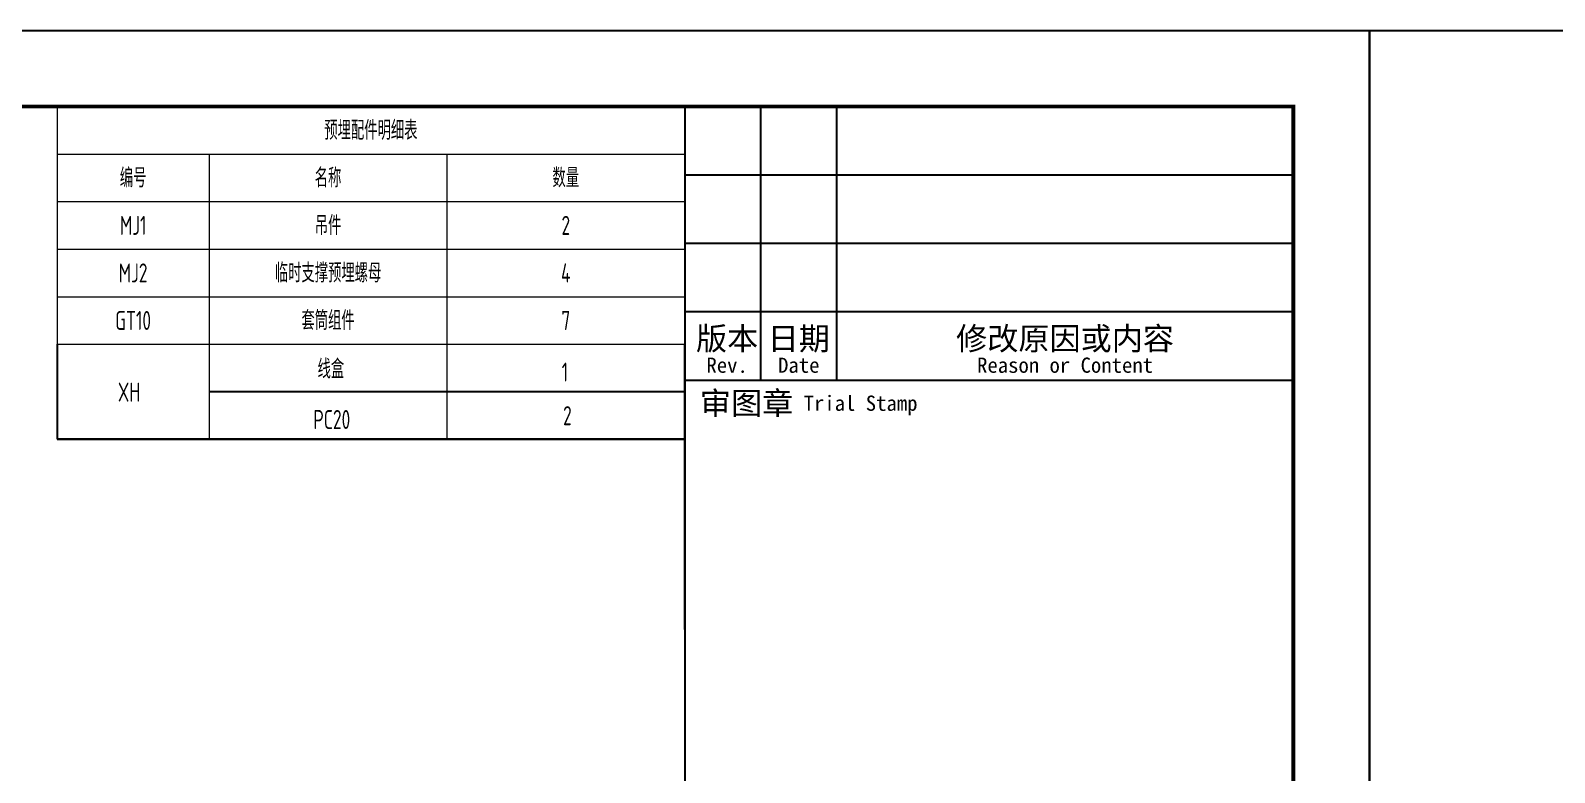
# Model space of a CAD drawing. Extents: x -85320 to 1679916, y -1321939 to 627.
# Drawn here: x 1065340 to 1085374, y -835626 to -825871 of the extents above; entities that cross this region are included whole.
import ezdxf
from ezdxf.enums import TextEntityAlignment as Align

# ---------------------------------------------------------------- set-up
doc = ezdxf.new("R2010")
doc.units = 0
doc.header["$LTSCALE"] = 1000
for name, color, linetype in [('BORDER', 7, 'Continuous'), ('手孔标注', 3, 'Continuous'), ('打印线框', 7, 'Continuous'), ('拉模', 7, 'Continuous')]:
    doc.layers.add(name, color=color, linetype=linetype)
doc.layers.add('参数表文字', color=7, linetype='Continuous', lineweight=18)
doc.styles.add('TSSD_Rein', font='Tssdeng.shx', dxfattribs={"width": 0.7, "bigfont": 'hztxt.shx'})
doc.styles.add('设计院一', font='', dxfattribs={"width": 0.8})
doc.styles.get('设计院一').set_extended_font_data('SimSun')

# ---------------------------------------------------------------- blocks, each defined once
blk = doc.blocks.new('图框1')
at = {"color": 7}
for p, q in [((1433679, -783089), (1425679, -783089)), ((1425679, -783089), (1425679, -823089)), ((1426679, -786689), (1426679, -783089)), ((1427679, -786689), (1427679, -783089)), ((1433679, -783089), (1433679, -823089)), ((1433679, -823089), (1433679, -783089)), ((1433679, -783089), (1433679, -823089)), ((1433679, -823089), (1433679, -783089)), ((1433679, -783989), (1425679, -783989)), ((1433679, -784889), (1425679, -784889)), ((1433679, -785789), (1425679, -785789)), ((1433679, -786689), (1425679, -786689))]:
    blk.add_line(p, q, dxfattribs=at)
at = {"layer": 'BORDER', "const_width": 50}
blk.add_lwpolyline([(1377779, -823089), (1377779, -783089), (1433679, -783089), (1433679, -823089)], close=True, dxfattribs=at)
at = {"color": 7, "style": '设计院一'}
for s, height, p in [('版本', 300, (1426237, -786289)), ('日期', 300, (1427179, -786289)), ('修改原因或内容', 300, (1430679, -786289)), ('Rev.', 200, (1426237, -786589)), ('Date', 200, (1427179, -786589)), ('Reason or Content', 200, (1430679, -786589))]:
    blk.add_text(s, height=height, dxfattribs=at).set_placement(p, align=Align.CENTER)
for s, height, p in [('审图章', 300, (1425879, -786989)), ('Trial Stamp', 200, (1427243, -786989))]:
    blk.add_text(s, height=height, dxfattribs=at).set_placement(p, align=Align.MIDDLE_LEFT)

msp = doc.modelspace()

# ---------------------------------------------------------------- linework, layer by layer
at = {"layer": '参数表文字', "lineweight": 18}
for p, q in [((1065689.778, -826870.962), (1073939.778, -826870.962)), ((1065689.778, -826870.962), (1065689.778, -827495.962)), ((1073939.778, -826870.962), (1073939.778, -827495.962)), ((1065689.778, -827495.962), (1073939.778, -827495.962)), ((1065689.778, -827495.962), (1067689.778, -827495.962)), ((1065689.778, -827495.962), (1065689.778, -828120.962)), ((1067689.778, -827495.962), (1067689.778, -828120.962)), ((1067689.778, -827495.962), (1070814.778, -827495.962)), ((1070814.778, -827495.962), (1070814.778, -828120.962)), ((1070814.778, -827495.962), (1073939.778, -827495.962)), ((1073939.778, -827495.962), (1073939.778, -828120.962)), ((1065689.778, -828120.962), (1067689.778, -828120.962)), ((1065689.778, -828120.962), (1067689.778, -828120.962)), ((1065689.778, -828120.962), (1065689.778, -828745.962)), ((1067689.778, -828120.962), (1070814.778, -828120.962)), ((1067689.778, -828120.962), (1067689.778, -828745.962)), ((1067689.778, -828120.962), (1070814.778, -828120.962)), ((1070814.778, -828120.962), (1073939.778, -828120.962)), ((1070814.778, -828120.962), (1070814.778, -828745.962)), ((1070814.778, -828120.962), (1073939.778, -828120.962)), ((1073939.778, -828120.962), (1073939.778, -828745.962)), ((1065689.778, -828745.962), (1067689.778, -828745.962)), ((1065689.778, -828745.962), (1067689.778, -828745.962)), ((1065689.778, -828745.962), (1065689.778, -829370.962)), ((1067689.778, -828745.962), (1070814.778, -828745.962)), ((1067689.778, -828745.962), (1067689.778, -829370.962)), ((1067689.778, -828745.962), (1070814.778, -828745.962)), ((1070814.778, -828745.962), (1073939.778, -828745.962)), ((1070814.778, -828745.962), (1070814.778, -829370.962)), ((1070814.778, -828745.962), (1073939.778, -828745.962)), ((1073939.778, -828745.962), (1073939.778, -829370.962)), ((1065689.778, -829370.962), (1067689.778, -829370.962)), ((1065689.778, -829370.962), (1067689.778, -829370.962)), ((1065689.778, -829370.962), (1065689.778, -829995.962)), ((1067689.778, -829370.962), (1070814.778, -829370.962)), ((1067689.778, -829370.962), (1067689.778, -829995.962)), ((1067689.778, -829370.962), (1070814.778, -829370.962)), ((1070814.778, -829370.962), (1073939.778, -829370.962)), ((1070814.778, -829370.962), (1070814.778, -829995.962)), ((1070814.778, -829370.962), (1073939.778, -829370.962)), ((1073939.778, -829370.962), (1073939.778, -829995.962)), ((1065689.778, -829995.962), (1067689.778, -829995.962)), ((1067689.778, -829995.962), (1070814.778, -829995.962)), ((1067689.778, -829995.962), (1067689.778, -830620.962)), ((1070814.778, -829995.962), (1073939.778, -829995.962)), ((1070814.778, -829995.962), (1070814.778, -830620.962)), ((1067689.778, -830620.962), (1067689.778, -831245.962)), ((1070814.778, -830620.962), (1070814.778, -831245.962))]:
    msp.add_line(p, q, dxfattribs=at)
at = {"layer": '手孔标注', "color": 0}
for p, q in [((1065689.778, -829995.962), (1065689.778, -830620.962)), ((1073939.778, -830620.962), (1073939.778, -829995.962)), ((1065689.778, -830620.962), (1065689.778, -831245.962)), ((1073939.778, -830620.962), (1067689.778, -830620.962)), ((1073939.778, -831245.962), (1073939.778, -830620.962)), ((1065689.778, -831245.962), (1073939.778, -831245.962)), ((1073939.778, -831245.962), (1065689.778, -831245.962)), ((1073939.778, -831870.962), (1073939.778, -831245.962)), ((1073939.778, -832495.962), (1073939.778, -831870.962)), ((1073939.778, -833120.962), (1073939.778, -832495.962)), ((1073939.778, -833745.962), (1073939.778, -833120.962))]:
    msp.add_line(p, q, dxfattribs=at)
at = {"layer": '打印线框', "color": 1}
for points in [[(1023539.778, -867870.962), (1023539.778, -825870.962), (1082939.778, -825870.962), (1082939.778, -867870.962)], [(1082939.778, -867870.962), (1082939.778, -825870.962), (1142339.778, -825870.962), (1142339.778, -867870.962)]]:
    msp.add_lwpolyline(points, close=True, dxfattribs=at)

# ---------------------------------------------------------------- block references
at = {"layer": '拉模', "color": 3}
msp.add_blockref('图框1', (-351739.171, -43782.267), dxfattribs=at)

# ---------------------------------------------------------------- texts
at = {"layer": '参数表文字', "linetype": 'Continuous', "style": 'TSSD_Rein', "width": 0.7}
for s, p in [('预埋配件明细表', (1069814.778, -827183.462)), ('编号', (1066689.778, -827808.462)), ('名称', (1069252.278, -827808.462)), ('数量', (1072377.278, -827808.462)), ('MJ1', (1066689.778, -828433.462)), ('吊件', (1069252.278, -828433.462)), ('2', (1072377.278, -828433.462)), ('MJ2', (1066689.778, -829058.462)), ('临时支撑预埋螺母', (1069252.278, -829058.462)), ('4', (1072377.278, -829058.462)), ('GT10', (1066689.778, -829683.462)), ('套筒组件', (1069252.278, -829683.462)), ('7', (1072377.278, -829683.462)), ('线盒', (1069288.85, -830321.036)), ('1', (1072364.911, -830361.952)), ('XH', (1066636.61, -830625.177)), ('PC20', (1069301.202, -830985.435)), ('2', (1072398.312, -830934.881))]:
    msp.add_text(s, height=250, dxfattribs=at).set_placement(p, align=Align.MIDDLE_CENTER)

doc.saveas('drawing.dxf')
